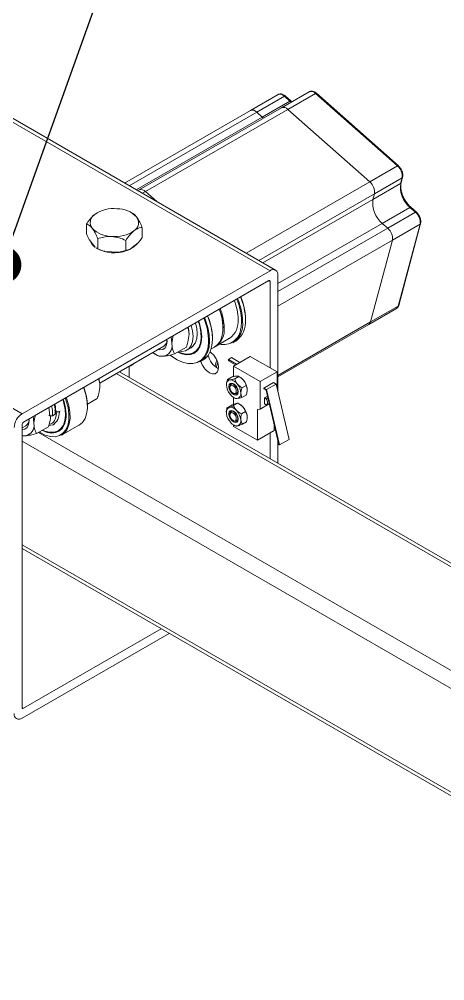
# Model space of a CAD drawing. Header units: millimetres. Extents: x 15 to 415, y 5 to 292.
# Drawn here: x 178.14 to 189.54, y 168.46 to 194.25 of the extents above; entities that cross this region are included whole.
import ezdxf

# ---------------------------------------------------------------- set-up
doc = ezdxf.new("R2010")
doc.units = ezdxf.units.MM
doc.dimstyles.new('SLDDIMSTYLE0', dxfattribs={"dimtxt": 0.18, "dimasz": 1.016, "dimexe": 0, "dimexo": 0.0625, "dimgap": 0, "dimtad": 0, "dimtih": 1, "dimtoh": 1, "dimdec": 0, "dimrnd": 1e-09, "dimzin": 0, "dimdsep": 46, "dimtxsty": 'Standard', "dimblk1": 'DOT', "dimblk2": 'DOT', "dimsah": 1, "dimcen": 0.09, "dimadec": 0, "dimazin": 0, "dimtfac": 1.016, "dimtdec": 0, "dimtofl": 0, "dimtmove": 0, "dimatfit": 3, "dimldrblk": 'DOT', "dimfxl": 1, "dimfrac": 2, "dimtolj": 1, "dimtzin": 0, "dimarcsym": 0})

# ---------------------------------------------------------------- blocks, each defined once
blk = doc.blocks.new('_DOT')
at = {"color": 0, "linetype": 'ByBlock', "lineweight": -2}
blk.add_line((-0.5, 0), (-1, 0), dxfattribs=at)
at = {"color": 0, "linetype": 'ByBlock', "const_width": 0.5}
blk.add_lwpolyline([(-0.25, 0, 1), (0.25, 0, 1)], format="xyb", close=True, dxfattribs=at)

msp = doc.modelspace()

# ---------------------------------------------------------------- linework, layer by layer
at = {"color": 7, "linetype": 'Continuous', "lineweight": 15}
for p, q in [((185.008, 187.522), (176.656, 192.343)), ((185.075, 192.233), (184.332, 191.804)), ((185.246, 192.187), (184.503, 191.758)), ((185.911, 192.307), (185.168, 191.879)), ((185.392, 192.057), (185.246, 192.187)), ((185.417, 192.06), (185.27, 192.19)), ((186.081, 192.262), (185.339, 191.833)), ((188.274, 190.318), (186.081, 192.262)), ((188.298, 190.321), (186.105, 192.265)), ((185.168, 191.879), (181.35, 189.675)), ((185.392, 192.057), (184.65, 191.628)), ((185.416, 192.06), (185.417, 192.06)), ((185.445, 192.039), (185.417, 192.06)), ((184.332, 191.804), (180.961, 189.858)), ((185.339, 191.833), (181.521, 189.629)), ((184.503, 191.758), (184.65, 191.628)), ((184.65, 191.628), (184.685, 191.6)), ((185.339, 191.833), (187.531, 189.889)), ((188.274, 190.318), (187.531, 189.889)), ((188.359, 189.849), (187.617, 189.42)), ((188.399, 189.995), (187.656, 189.567)), ((188.359, 189.849), (188.399, 189.995)), ((188.374, 189.866), (188.413, 190.013)), ((181.35, 189.675), (181.314, 189.654)), ((181.521, 189.629), (181.823, 189.36)), ((187.656, 189.567), (187.617, 189.42)), ((180.22, 189.049), (180.162, 189.018)), ((180.227, 189.062), (180.221, 189.059)), ((181.181, 189.042), (181.146, 189.062)), ((188.609, 189.204), (187.867, 188.776)), ((188.756, 189.074), (188.014, 188.645)), ((188.756, 189.074), (188.609, 189.204)), ((188.78, 189.077), (188.634, 189.208)), ((187.867, 188.776), (188.014, 188.645)), ((179.94, 188.492), (179.94, 188.761)), ((181.433, 188.4), (181.433, 188.668)), ((188.881, 188.752), (188.139, 188.323)), ((188.294, 186.559), (188.881, 188.752)), ((188.308, 186.577), (188.895, 188.769)), ((180.016, 188.333), (180.092, 188.234)), ((180.244, 188.096), (180.244, 188.365)), ((180.99, 188.05), (180.99, 188.318)), ((188.139, 188.323), (187.551, 186.131)), ((180.092, 188.234), (180.168, 188.135)), ((180.192, 188.119), (180.208, 188.11)), ((180.244, 188.096), (180.194, 188.122)), ((180.43, 188.024), (180.617, 188.013)), ((180.617, 188.013), (180.803, 188.001)), ((180.99, 188.05), (180.803, 188.001)), ((181.101, 188.077), (181.211, 188.164)), ((181.211, 188.164), (181.322, 188.252)), ((184.858, 187.507), (178.212, 183.67)), ((184.823, 187.241), (178.247, 183.445)), ((185.071, 184.258), (185.071, 187.384)), ((184.858, 184.902), (184.858, 187.221)), ((187.506, 186.066), (188.248, 186.494)), ((188.294, 186.559), (187.551, 186.131)), ((185.071, 184.66), (187.506, 186.066)), ((183.4, 185.476), (183.775, 185.693)), ((180.294, 184.491), (182.014, 185.484)), ((182.616, 185.457), (182.299, 185.274)), ((182.628, 185.377), (182.741, 185.442)), ((183.28, 185.407), (183.372, 185.46)), ((183.864, 185.571), (183.942, 185.616)), ((181.768, 185.274), (181.839, 185.233)), ((182.816, 185.312), (182.83, 185.32)), ((183.741, 185.126), (183.826, 185.175)), ((183.826, 185.175), (184.049, 185.047)), ((184.328, 185.208), (183.876, 184.947)), ((185.049, 184.792), (184.328, 185.208)), ((181.086, 184.642), (181.086, 184.949)), ((182.98, 185.061), (183.058, 185.105)), ((183.964, 184.998), (183.741, 185.126)), ((183.741, 185.126), (183.741, 185.086)), ((183.741, 185.086), (183.929, 184.978)), ((183.876, 184.947), (184.597, 184.531)), ((183.876, 184.677), (183.876, 184.947)), ((219.371, 162.541), (180.821, 184.795)), ((183.828, 184.653), (183.718, 184.59)), ((183.876, 184.677), (183.847, 184.661)), ((184.022, 184.67), (183.913, 184.607)), ((184.052, 184.653), (184.022, 184.67)), ((184.597, 184.531), (185.049, 184.792)), ((185.049, 184.349), (185.049, 184.792)), ((183.781, 184.395), (183.781, 184.372)), ((183.827, 184.472), (183.813, 184.463)), ((184.217, 184.428), (184.107, 184.365)), ((184.597, 184.531), (184.597, 183.796)), ((184.696, 184.359), (184.95, 184.506)), ((184.768, 184.317), (185.023, 184.464)), ((185.023, 184.464), (184.95, 184.506)), ((185.367, 182.979), (185.023, 184.464)), ((183.868, 184.222), (183.888, 184.211)), ((183.963, 184.203), (183.977, 184.212)), ((184.217, 184.169), (184.107, 184.106)), ((184.696, 184.359), (184.696, 184.335)), ((184.768, 184.317), (184.696, 184.359)), ((184.696, 184.335), (184.752, 184.302)), ((184.71, 184.098), (184.789, 184.143)), ((185.093, 182.837), (184.752, 184.302)), ((184.768, 184.317), (185.113, 182.832)), ((180.226, 184.077), (179.964, 183.926)), ((183.705, 183.832), (183.815, 183.895)), ((183.876, 183.902), (183.876, 184.11)), ((183.883, 184.106), (183.913, 184.089)), ((183.883, 183.887), (183.993, 183.95)), ((184.052, 183.918), (184.036, 183.927)), ((184.597, 183.796), (184.838, 183.935)), ((184.71, 183.934), (184.71, 184.098)), ((184.757, 184.071), (184.71, 184.098)), ((184.71, 183.934), (184.757, 183.907)), ((184.757, 184.071), (184.8, 184.096)), ((184.77, 183.912), (184.834, 183.949)), ((178.958, 183.618), (178.929, 183.635)), ((179.099, 183.659), (179.028, 183.618)), ((179.088, 183.764), (179.093, 183.761)), ((179.104, 183.754), (179.148, 183.729)), ((179.112, 183.655), (179.109, 183.7)), ((179.219, 183.729), (179.23, 183.735)), ((183.781, 183.66), (183.781, 183.638)), ((183.827, 183.737), (183.813, 183.728)), ((184.091, 183.668), (184.2, 183.731)), ((184.519, 183.783), (184.597, 183.796)), ((184.519, 183.783), (184.519, 182.959)), ((178.212, 183.384), (178.212, 175.79)), ((179.043, 183.376), (178.927, 183.351)), ((179.042, 183.376), (179.077, 183.396)), ((179.271, 183.092), (179.737, 183.362)), ((183.868, 183.487), (183.888, 183.476)), ((183.876, 183.33), (183.876, 183.375)), ((183.883, 183.371), (183.898, 183.362)), ((183.963, 183.469), (183.977, 183.477)), ((184.12, 183.394), (184.23, 183.457)), ((178.212, 183.289), (178.316, 183.35)), ((178.918, 183.322), (178.601, 183.139)), ((179.182, 183.214), (179.196, 183.222)), ((184.519, 182.959), (183.876, 183.33)), ((184.519, 182.959), (184.972, 183.22)), ((184.858, 182.464), (184.858, 183.155)), ((184.972, 183.22), (184.972, 183.358)), ((185.071, 182.342), (185.071, 182.932)), ((185.113, 182.832), (185.367, 182.979)), ((185.113, 182.832), (185.093, 182.837)), ((178.212, 180.057), (211.267, 160.974)), ((178.212, 175.504), (182.155, 177.78)), ((178.247, 175.77), (181.942, 177.903))]:
    msp.add_line(p, q, dxfattribs=at)
at = {"color": 8, "linetype": 'Continuous', "lineweight": 15}
for p, q in [((184.858, 187.507), (176.656, 192.242)), ((185.427, 192.028), (185.392, 192.057)), ((184.503, 191.758), (181.086, 189.786)), ((184.65, 191.628), (181.272, 189.678)), ((187.531, 189.889), (184.219, 187.977)), ((181.521, 189.629), (181.439, 189.582)), ((187.656, 189.567), (184.561, 187.78)), ((187.617, 189.42), (184.668, 187.718)), ((187.867, 188.776), (185.071, 187.161)), ((188.014, 188.645), (185.071, 186.946)), ((188.139, 188.323), (185.071, 186.552)), ((172.006, 187.252), (178.212, 183.67)), ((184.858, 187.221), (184.823, 187.241)), ((183.626, 186.04), (183.628, 185.98)), ((187.551, 186.131), (185.071, 184.698)), ((183.381, 184.939), (183.429, 185.117)), ((183.455, 185.052), (183.417, 184.911)), ((219.283, 162.49), (180.733, 184.745)), ((178.958, 183.618), (178.934, 183.842)), ((178.654, 183.169), (216.879, 161.102)), ((219.654, 159.01), (178.212, 182.934)), ((178.212, 180.158), (211.459, 160.965)), ((178.212, 175.79), (178.247, 175.77))]:
    msp.add_line(p, q, dxfattribs=at)
at = {"color": 8, "linetype": 'Continuous', "lineweight": 15, "flags": 128}
for points in [[(185.246, 192.187), (185.252, 192.19), (185.258, 192.192), (185.264, 192.193), (185.268, 192.191), (185.27, 192.19)], [(186.081, 192.262), (186.088, 192.265), (186.094, 192.267), (186.099, 192.267), (186.104, 192.266), (186.105, 192.265)], [(185.392, 192.057), (185.399, 192.06), (185.405, 192.062), (185.411, 192.062), (185.415, 192.061), (185.416, 192.06)], [(188.274, 190.318), (188.281, 190.321), (188.287, 190.323), (188.292, 190.323), (188.296, 190.322), (188.298, 190.321)], [(188.609, 189.204), (188.616, 189.208), (188.622, 189.209), (188.628, 189.21), (188.632, 189.209), (188.633, 189.208)], [(188.756, 189.074), (188.763, 189.077), (188.769, 189.079), (188.774, 189.08), (188.779, 189.078), (188.78, 189.077)], [(184.078, 185.959), (184.082, 185.981), (184.095, 186.143)]]:
    msp.add_lwpolyline(points, dxfattribs=at)
at = {"color": 7, "linetype": 'Continuous', "lineweight": 15, "flags": 128}
for points in [[(180.162, 188.142), (180.092, 188.212), (180.049, 188.289)], [(181.293, 188.229), (181.286, 188.219), (181.211, 188.143)], [(183.372, 185.46), (183.445, 185.515), (183.518, 185.61), (183.569, 185.731), (183.596, 185.874), (183.597, 186.034), (183.574, 186.206), (183.527, 186.385), (183.495, 186.475)], [(183.105, 186.25), (183.133, 186.178), (183.193, 185.985), (183.229, 185.796), (183.239, 185.617), (183.224, 185.454), (183.184, 185.31), (183.12, 185.19), (183.034, 185.098), (182.98, 185.061)], [(183.058, 185.105), (183.112, 185.143), (183.198, 185.235), (183.262, 185.355), (183.302, 185.498), (183.317, 185.662), (183.306, 185.841), (183.271, 186.029), (183.211, 186.223), (183.183, 186.295)], [(182.946, 186.158), (182.98, 186.053), (183.016, 185.887), (183.027, 185.731), (183.013, 185.589), (182.975, 185.467), (182.914, 185.369), (182.833, 185.299), (182.733, 185.259), (182.62, 185.25), (182.496, 185.274), (182.381, 185.321)], [(182.936, 186.152), (182.976, 186.024), (183.006, 185.858), (183.012, 185.703), (182.991, 185.565), (182.946, 185.448), (182.877, 185.358), (182.788, 185.298), (182.681, 185.27), (182.562, 185.275), (182.434, 185.313), (182.397, 185.33)], [(182.421, 185.344), (182.494, 185.34), (182.595, 185.361), (182.679, 185.415), (182.742, 185.5), (182.781, 185.611), (182.794, 185.744), (182.78, 185.893), (182.743, 186.041)], [(182.741, 185.442), (182.792, 185.48), (182.855, 185.565), (182.894, 185.677), (182.907, 185.81), (182.893, 185.958), (182.857, 186.106)], [(182.094, 185.666), (182.097, 185.614), (182.084, 185.515), (182.045, 185.439), (181.984, 185.393), (181.905, 185.38), (181.85, 185.389)], [(182.18, 185.241), (182.217, 185.212), (182.365, 185.117), (182.511, 185.052), (182.653, 185.017), (182.786, 185.015), (182.906, 185.045), (183.009, 185.106), (183.094, 185.197), (183.157, 185.315), (183.196, 185.456), (183.21, 185.592)], [(183.252, 185.331), (183.273, 185.315), (183.35, 185.24), (183.414, 185.145), (183.459, 185.041), (183.479, 184.938), (183.472, 184.848), (183.439, 184.781), (183.384, 184.744), (183.312, 184.74), (183.232, 184.771)], [(184.008, 184.258), (183.999, 184.208), (183.971, 184.177), (183.931, 184.169), (183.883, 184.186), (183.835, 184.224), (183.794, 184.279), (183.767, 184.342), (183.757, 184.403), (183.767, 184.453), (183.794, 184.484), (183.835, 184.492), (183.883, 184.475), (183.931, 184.437), (183.971, 184.382), (183.999, 184.319), (184.008, 184.258)], [(183.781, 184.395), (183.79, 184.437), (183.813, 184.463), (183.847, 184.47), (183.888, 184.456), (183.928, 184.423), (183.963, 184.377), (183.986, 184.324), (183.994, 184.272), (183.986, 184.23), (183.963, 184.203), (183.928, 184.197), (183.888, 184.211), (183.888, 184.211)], [(183.781, 184.372), (183.788, 184.407), (183.807, 184.429), (183.835, 184.434), (183.868, 184.423), (183.902, 184.396), (183.93, 184.358), (183.949, 184.314), (183.955, 184.272), (183.949, 184.237), (183.93, 184.216), (183.902, 184.21), (183.868, 184.222), (183.835, 184.249), (183.807, 184.287), (183.788, 184.33), (183.781, 184.372)], [(183.893, 184.469), (183.861, 184.478), (183.827, 184.472)], [(179.737, 183.362), (179.743, 183.365), (179.831, 183.438), (179.899, 183.54), (179.943, 183.667), (179.964, 183.814), (179.959, 183.978), (179.93, 184.152), (179.877, 184.332), (179.86, 184.376)], [(178.669, 183.178), (178.693, 183.163), (178.833, 183.094), (178.97, 183.057), (179.097, 183.053), (179.211, 183.083), (179.308, 183.146), (179.384, 183.239), (179.437, 183.358), (179.466, 183.501), (179.468, 183.663), (179.445, 183.837), (179.396, 184.017), (179.369, 184.093)], [(179.312, 184.06), (179.337, 183.985), (179.377, 183.818), (179.392, 183.66), (179.383, 183.515), (179.349, 183.389), (179.292, 183.287), (179.214, 183.211), (179.118, 183.165), (179.006, 183.151), (178.884, 183.169), (178.756, 183.218), (178.747, 183.223)], [(179.301, 184.054), (179.334, 183.95), (179.369, 183.783), (179.378, 183.626), (179.361, 183.485), (179.319, 183.365), (179.254, 183.271), (179.167, 183.206), (179.063, 183.174), (178.945, 183.174), (178.818, 183.207), (178.762, 183.232)], [(179.394, 184.107), (179.41, 184.062), (179.463, 183.883), (179.493, 183.708), (179.497, 183.545), (179.477, 183.397), (179.432, 183.271), (179.364, 183.169), (179.276, 183.095), (179.271, 183.092)], [(184.757, 183.907), (184.773, 183.914), (184.785, 183.927), (184.792, 183.945), (184.795, 183.967), (184.792, 183.992), (184.785, 184.019), (184.773, 184.046), (184.757, 184.071)], [(183.931, 183.702), (183.971, 183.647), (183.998, 183.584), (184.008, 183.523), (183.999, 183.473), (183.971, 183.442), (183.931, 183.434), (183.883, 183.451), (183.835, 183.489), (183.794, 183.544), (183.767, 183.607), (183.757, 183.668), (183.767, 183.718), (183.794, 183.749), (183.834, 183.757), (183.882, 183.741), (183.931, 183.702)], [(183.781, 183.66), (183.79, 183.702), (183.813, 183.728), (183.847, 183.735), (183.888, 183.721), (183.928, 183.688), (183.963, 183.642), (183.986, 183.589), (183.994, 183.537), (183.986, 183.495), (183.963, 183.469), (183.928, 183.462), (183.888, 183.476), (183.888, 183.476)], [(183.781, 183.638), (183.788, 183.672), (183.807, 183.694), (183.835, 183.699), (183.868, 183.688), (183.902, 183.661), (183.93, 183.623), (183.949, 183.579), (183.955, 183.537), (183.949, 183.503), (183.93, 183.481), (183.902, 183.475), (183.868, 183.487), (183.835, 183.514), (183.807, 183.552), (183.788, 183.595), (183.781, 183.638)], [(183.893, 183.734), (183.861, 183.743), (183.827, 183.737)], [(178.396, 183.531), (178.399, 183.48), (178.386, 183.38), (178.347, 183.304), (178.285, 183.258), (178.212, 183.245)], [(178.212, 183.083), (178.246, 183.078), (178.3, 183.077)]]:
    msp.add_lwpolyline(points, dxfattribs=at)
at = {"color": 8, "linetype": 'Continuous', "lineweight": 15}
for centre, radius, start, end in [((185.128, 192.091), 0.151, 39.2901, 110.713), ((185.964, 192.166), 0.151, 39.2908, 110.712), ((188.346, 189.874), 0.0285, 297.6382, 343.928), ((188.386, 190.021), 0.0285, 297.6646, 343.9601), ((188.868, 188.777), 0.0285, 297.6404, 344.002), ((182.44, 186.102), 1.656, 1.4209, 22.8877), ((182.187, 185.951), 1.413, 1.1617, 21.8459), ((188.194, 186.58), 0.102, 301.8566, 347.9348), ((188.281, 186.584), 0.0284, 297.6208, 343.9724), ((181.622, 185.608), 1.588, 359.4006, 23.2695)]:
    msp.add_arc(centre, radius, start, end, dxfattribs=at)
at = {"color": 7, "linetype": 'Continuous', "lineweight": 15}
for centre, radius, start, end in [((185.222, 191.737), 0.151, 39.2908, 110.712), ((184.386, 191.662), 0.151, 39.2901, 110.713), ((188.042, 190.042), 0.36, 352.4969, 49.9144), ((187.3, 189.614), 0.36, 352.4969, 49.9144), ((189.073, 189.755), 0.719, 172.4971, 229.9143), ((181.403, 189.533), 0.151, 39.2908, 110.712), ((188.33, 189.326), 0.719, 172.4971, 229.9143), ((180.668, 188.274), 0.9, 84.4018, 124.2399), ((180.759, 188.444), 0.726, 44.0292, 90.2453), ((188.525, 188.799), 0.36, 352.4969, 49.9144), ((180.294, 188.8), 0.255, 121.3372, 217.5364), ((181.079, 188.793), 0.255, 301.3372, 37.5364), ((180.614, 189.149), 0.726, 224.0292, 270.2453), ((180.705, 189.32), 0.9, 264.4018, 304.2399), ((187.782, 188.37), 0.36, 352.4969, 49.9144), ((180.607, 188.817), 0.812, 240.5632, 257.4366), ((180.679, 188.971), 0.984, 253.0103, 302.7092), ((180.714, 188.972), 0.975, 275.2605, 293.3814), ((184.941, 187.405), 0.131, 350.7874, 129.2026), ((184.837, 187.224), 0.0218, 350.7805, 129.2132), ((182.439, 186.101), 1.684, 1.4274, 23.0295), ((182.517, 186.146), 1.684, 1.4274, 23.0295), ((182.546, 186.163), 1.656, 1.4209, 22.8877), ((182.222, 185.959), 1.378, 0.5459, 22.0961), ((182.157, 185.941), 1.473, 3.8539, 21.9304), ((182.566, 186.168), 1.437, 1.1415, 22.0616), ((181.744, 185.672), 1.572, 0.2232, 23.4383), ((183.455, 186.14), 0.55, 305.5011, 5.8111), ((181.912, 185.796), 0.776, 0.6166, 14.7817), ((183.096, 185.917), 0.536, 304.6094, 6.7028), ((183.599, 186.005), 0.482, 258.1133, 354.4895), ((183.512, 186.075), 0.615, 304.9416, 6.3706), ((183.573, 186.127), 0.631, 305.792, 5.5201), ((187.452, 186.152), 0.102, 301.8566, 347.9348), ((181.452, 185.531), 0.776, 0.6166, 14.7817), ((181.946, 185.493), 0.286, 280.547, 9.2517), ((181.908, 185.64), 0.188, 304.2869, 0.8904), ((182.593, 185.676), 0.428, 303.7421, 355.0424), ((181.988, 185.65), 0.438, 230.8915, 271.2845), ((183.715, 185.338), 0.519, 190.3403, 242.7114), ((180.963, 185.272), 0.356, 290.3385, 316.095), ((183.531, 185.232), 0.549, 196.4903, 237.0236), ((183.867, 184.346), 0.358, 37.9792, 58.8871), ((179.522, 184.416), 0.776, 0.6166, 14.7817), ((183.807, 184.462), 0.121, 100.5466, 189.252), ((184.11, 184.462), 0.422, 182.6393, 219.7721), ((183.77, 184.33), 0.251, 33.4349, 86.5705), ((183.655, 184.199), 0.422, 2.6393, 39.772), ((183.825, 184.297), 0.422, 2.6393, 39.772), ((178.568, 183.857), 1.397, 0.6967, 21.9451), ((183.995, 184.33), 0.251, 213.4349, 266.5704), ((183.939, 184.269), 0.0685, 303.5172, 0.8826), ((183.958, 184.199), 0.121, 280.547, 9.2517), ((183.881, 183.63), 0.335, 42.9247, 59.3005), ((178.46, 183.281), 0.461, 122.6052, 177.3946), ((178.891, 183.621), 0.502, 307.3402, 3.1627), ((183.826, 183.715), 0.141, 116.0085, 195.4484), ((184.13, 183.737), 0.444, 187.7528, 223.6139), ((183.791, 183.637), 0.207, 36.6325, 97.3945), ((183.635, 183.454), 0.444, 7.7527, 43.6139), ((183.805, 183.552), 0.444, 7.7527, 43.6139), ((178.288, 183.38), 0.0768, 122.6048, 177.3977), ((178.248, 183.358), 0.286, 280.547, 9.2517), ((178.21, 183.505), 0.188, 304.2828, 0.8476), ((177.754, 183.396), 0.776, 0.6166, 14.7817), ((183.974, 183.554), 0.207, 216.6323, 277.3944), ((183.941, 183.533), 0.0665, 302.5721, 1.8394), ((183.939, 183.476), 0.141, 296.0084, 15.4485), ((178.129, 175.606), 0.131, 170.7861, 309.2038), ((178.233, 175.787), 0.0218, 170.7792, 309.2028)]:
    msp.add_arc(centre, radius, start, end, dxfattribs=at)
for points, knots in [([(185.27, 192.19), (185.258, 192.2), (185.225, 192.227), (185.168, 192.249), (185.11, 192.252), (185.085, 192.235), (185.076, 192.23)], [0, 0, 0, 0, 0.186346, 0.547908, 0.845929, 1, 1, 1, 1]), ([(186.105, 192.265), (186.094, 192.274), (186.06, 192.302), (186.004, 192.324), (185.946, 192.326), (185.921, 192.31), (185.912, 192.305)], [0, 0, 0, 0, 0.186347, 0.547907, 0.84593, 1, 1, 1, 1]), ([(188.413, 190.013), (188.416, 190.026), (188.423, 190.063), (188.415, 190.132), (188.384, 190.214), (188.341, 190.279), (188.309, 190.31), (188.298, 190.321)], [0, 0, 0, 0, 0.135418, 0.373529, 0.617163, 0.861321, 1, 1, 1, 1]), ([(188.463, 189.426), (188.458, 189.434), (188.431, 189.478), (188.397, 189.565), (188.367, 189.678), (188.358, 189.783), (188.369, 189.839), (188.374, 189.866)], [0, 0, 0, 0, 0.054416, 0.294057, 0.53282, 0.769896, 1, 1, 1, 1]), ([(188.634, 189.208), (188.619, 189.221), (188.577, 189.261), (188.516, 189.334), (188.479, 189.398), (188.463, 189.426)], [0, 0, 0, 0, 0.225902, 0.661722, 1, 1, 1, 1]), ([(181.281, 188.949), (181.254, 188.98), (181.219, 189.022), (181.187, 189.036), (181.179, 189.039)], [0, 0, 0, 0, 0.765446, 1, 1, 1, 1]), ([(188.895, 188.769), (188.898, 188.783), (188.905, 188.819), (188.897, 188.888), (188.866, 188.97), (188.824, 189.035), (188.792, 189.066), (188.78, 189.077)], [0, 0, 0, 0, 0.135418, 0.373529, 0.617162, 0.861321, 1, 1, 1, 1]), ([(180.162, 189.018), (180.158, 189.015), (180.1, 188.968), (180.023, 188.881), (179.957, 188.785), (179.94, 188.761)], [0, 0, 0, 0, 0.047251, 0.759406, 1, 1, 1, 1]), ([(181.433, 188.668), (181.412, 188.715), (181.37, 188.809), (181.317, 188.899), (181.287, 188.94), (181.281, 188.949)], [0, 0, 0, 0, 0.432383, 0.879551, 1, 1, 1, 1]), ([(179.94, 188.761), (179.961, 188.753), (180.003, 188.737), (180.056, 188.691), (180.086, 188.653), (180.092, 188.645)], [0, 0, 0, 0, 0.432383, 0.879551, 1, 1, 1, 1]), ([(180.092, 188.645), (180.119, 188.605), (180.172, 188.527), (180.22, 188.418), (180.244, 188.365)], [0, 0, 0, 0, 0.503997, 1, 1, 1, 1]), ([(180.99, 188.318), (181.007, 188.343), (181.073, 188.438), (181.149, 188.526), (181.208, 188.573), (181.211, 188.575)], [0, 0, 0, 0, 0.240595, 0.952764, 1, 1, 1, 1]), ([(181.211, 188.575), (181.26, 188.606), (181.337, 188.656), (181.407, 188.665), (181.433, 188.668)], [0, 0, 0, 0, 0.628919, 1, 1, 1, 1]), ([(180.016, 188.333), (180.015, 188.335), (179.989, 188.384), (179.964, 188.439), (179.94, 188.492)], [0, 0, 0, 0, 0.038992, 1, 1, 1, 1]), ([(180.244, 188.365), (180.295, 188.381), (180.399, 188.413), (180.528, 188.428), (180.601, 188.424), (180.617, 188.424)], [0, 0, 0, 0, 0.432381, 0.879554, 1, 1, 1, 1]), ([(180.617, 188.424), (180.683, 188.415), (180.813, 188.397), (180.931, 188.345), (180.99, 188.318)], [0, 0, 0, 0, 0.504004, 1, 1, 1, 1]), ([(181.433, 188.4), (181.407, 188.362), (181.371, 188.31), (181.333, 188.265), (181.322, 188.252)], [0, 0, 0, 0, 0.717746, 1, 1, 1, 1]), ([(180.43, 188.024), (180.428, 188.025), (180.364, 188.044), (180.302, 188.07), (180.244, 188.096)], [0, 0, 0, 0, 0.038987, 1, 1, 1, 1]), ([(181.101, 188.077), (181.08, 188.07), (181.043, 188.056), (181.007, 188.052), (180.99, 188.05)], [0, 0, 0, 0, 0.53503, 1, 1, 1, 1]), ([(188.247, 186.497), (188.254, 186.5), (188.278, 186.512), (188.297, 186.543), (188.306, 186.569), (188.308, 186.577)], [0, 0, 0, 0, 0.235252, 0.780755, 1, 1, 1, 1]), ([(182.649, 185.987), (182.667, 185.936), (182.687, 185.88), (182.688, 185.811), (182.688, 185.804)], [0, 0, 0, 0, 0.909544, 1, 1, 1, 1]), ([(182.228, 185.539), (182.228, 185.545), (182.228, 185.615), (182.248, 185.694), (182.266, 185.765)], [0, 0, 0, 0, 0.090456, 1, 1, 1, 1]), ([(182.688, 185.804), (182.681, 185.734), (182.671, 185.621), (182.631, 185.501), (182.616, 185.457)], [0, 0, 0, 0, 0.627355, 1, 1, 1, 1]), ([(182.299, 185.274), (182.284, 185.301), (182.244, 185.375), (182.234, 185.476), (182.228, 185.539)], [0, 0, 0, 0, 0.372645, 1, 1, 1, 1]), ([(181.839, 185.232), (181.854, 185.226), (181.885, 185.212), (181.945, 185.208), (181.989, 185.211), (181.998, 185.212)], [0, 0, 0, 0, 0.432382, 0.879551, 1, 1, 1, 1]), ([(181.998, 185.212), (182.043, 185.218), (182.131, 185.23), (182.243, 185.259), (182.299, 185.274)], [0, 0, 0, 0, 0.504, 1, 1, 1, 1]), ([(183.828, 184.653), (183.869, 184.663), (183.916, 184.675), (183.951, 184.679), (183.955, 184.679)], [0, 0, 0, 0, 0.879027, 1, 1, 1, 1]), ([(183.955, 184.679), (183.97, 184.68), (184.001, 184.681), (184.015, 184.674), (184.022, 184.67)], [0, 0, 0, 0, 0.503984, 1, 1, 1, 1]), ([(184.022, 184.67), (184.064, 184.644), (184.111, 184.613), (184.145, 184.572), (184.15, 184.567)], [0, 0, 0, 0, 0.879027, 1, 1, 1, 1]), ([(180.298, 184.425), (180.291, 184.354), (180.281, 184.241), (180.241, 184.122), (180.226, 184.077)], [0, 0, 0, 0, 0.627355, 1, 1, 1, 1]), ([(180.259, 184.607), (180.277, 184.556), (180.297, 184.5), (180.297, 184.431), (180.298, 184.425)], [0, 0, 0, 0, 0.909544, 1, 1, 1, 1]), ([(183.718, 184.59), (183.714, 184.578), (183.698, 184.53), (183.688, 184.479), (183.688, 184.445), (183.688, 184.443)], [0, 0, 0, 0, 0.24037, 0.952661, 1, 1, 1, 1]), ([(183.785, 184.581), (183.77, 184.581), (183.739, 184.579), (183.725, 184.586), (183.718, 184.59)], [0, 0, 0, 0, 0.503984, 1, 1, 1, 1]), ([(183.913, 184.607), (183.871, 184.597), (183.824, 184.585), (183.79, 184.581), (183.785, 184.581)], [0, 0, 0, 0, 0.879028, 1, 1, 1, 1]), ([(183.98, 184.469), (183.964, 184.491), (183.934, 184.535), (183.92, 184.583), (183.913, 184.607)], [0, 0, 0, 0, 0.503983, 1, 1, 1, 1]), ([(184.107, 184.365), (184.066, 184.392), (184.019, 184.422), (183.984, 184.464), (183.98, 184.469)], [0, 0, 0, 0, 0.879026, 1, 1, 1, 1]), ([(184.15, 184.567), (184.165, 184.544), (184.195, 184.5), (184.21, 184.452), (184.217, 184.428)], [0, 0, 0, 0, 0.503985, 1, 1, 1, 1]), ([(184.217, 184.428), (184.221, 184.421), (184.237, 184.392), (184.246, 184.352), (184.247, 184.318), (184.247, 184.316)], [0, 0, 0, 0, 0.24037, 0.95266, 1, 1, 1, 1]), ([(184.077, 184.218), (184.077, 184.22), (184.077, 184.255), (184.087, 184.305), (184.103, 184.353), (184.107, 184.365)], [0, 0, 0, 0, 0.047339, 0.75963, 1, 1, 1, 1]), ([(184.107, 184.106), (184.101, 184.117), (184.084, 184.149), (184.08, 184.191), (184.077, 184.218)], [0, 0, 0, 0, 0.371101, 1, 1, 1, 1]), ([(184.247, 184.316), (184.244, 184.286), (184.24, 184.239), (184.223, 184.188), (184.217, 184.169)], [0, 0, 0, 0, 0.628901, 1, 1, 1, 1]), ([(179.109, 183.7), (179.112, 183.774), (179.116, 183.849), (179.088, 183.929), (179.087, 183.93)], [0, 0, 0, 0, 0.980262, 1, 1, 1, 1]), ([(183.883, 183.887), (183.844, 183.871), (183.8, 183.853), (183.768, 183.843), (183.764, 183.842)], [0, 0, 0, 0, 0.879024, 1, 1, 1, 1]), ([(183.815, 183.895), (183.854, 183.911), (183.898, 183.929), (183.93, 183.939), (183.934, 183.94)], [0, 0, 0, 0, 0.879028, 1, 1, 1, 1]), ([(183.957, 183.76), (183.937, 183.786), (183.905, 183.826), (183.889, 183.871), (183.883, 183.887)], [0, 0, 0, 0, 0.628896, 1, 1, 1, 1]), ([(183.913, 184.089), (183.927, 184.083), (183.943, 184.077), (183.976, 184.08), (183.98, 184.08)], [0, 0, 0, 0, 0.879026, 1, 1, 1, 1]), ([(183.934, 183.94), (183.948, 183.944), (183.975, 183.951), (183.987, 183.951), (183.993, 183.95)], [0, 0, 0, 0, 0.503985, 1, 1, 1, 1]), ([(183.98, 184.08), (183.999, 184.082), (184.036, 184.087), (184.084, 184.1), (184.107, 184.106)], [0, 0, 0, 0, 0.503983, 1, 1, 1, 1]), ([(183.993, 183.95), (184.011, 183.941), (184.061, 183.916), (184.101, 183.881), (184.127, 183.858)], [0, 0, 0, 0, 0.371102, 1, 1, 1, 1]), ([(178.53, 183.404), (178.53, 183.41), (178.53, 183.481), (178.55, 183.559), (178.568, 183.63)], [0, 0, 0, 0, 0.090457, 1, 1, 1, 1]), ([(179.028, 183.618), (179.023, 183.616), (179.013, 183.611), (178.993, 183.609), (178.973, 183.611), (178.963, 183.616), (178.958, 183.618)], [0, 0, 0, 0, 0.25005, 0.499863, 0.749828, 1, 1, 1, 1]), ([(179.113, 183.679), (179.113, 183.675), (179.111, 183.668), (179.103, 183.662), (179.099, 183.659)], [0, 0, 0, 0, 0.4845026, 1, 1, 1, 1]), ([(179.148, 183.729), (179.154, 183.726), (179.164, 183.721), (179.184, 183.719), (179.204, 183.721), (179.214, 183.726), (179.219, 183.729)], [0, 0, 0, 0, 0.249993, 0.499759, 0.749402, 1, 1, 1, 1]), ([(183.705, 183.832), (183.696, 183.785), (183.685, 183.731), (183.689, 183.683), (183.69, 183.677)], [0, 0, 0, 0, 0.8790233, 1, 1, 1, 1]), ([(183.764, 183.842), (183.75, 183.838), (183.723, 183.83), (183.711, 183.831), (183.705, 183.832)], [0, 0, 0, 0, 0.50398, 1, 1, 1, 1]), ([(184.091, 183.668), (184.079, 183.674), (184.032, 183.698), (183.986, 183.73), (183.959, 183.758), (183.957, 183.76)], [0, 0, 0, 0, 0.240374, 0.952661, 1, 1, 1, 1]), ([(184.075, 183.514), (184.074, 183.539), (184.073, 183.589), (184.085, 183.642), (184.091, 183.668)], [0, 0, 0, 0, 0.50398, 1, 1, 1, 1]), ([(184.127, 183.858), (184.128, 183.856), (184.155, 183.827), (184.181, 183.784), (184.196, 183.742), (184.2, 183.731)], [0, 0, 0, 0, 0.04734, 0.759626, 1, 1, 1, 1]), ([(184.2, 183.731), (184.218, 183.7), (184.238, 183.665), (184.244, 183.617), (184.245, 183.612)], [0, 0, 0, 0, 0.879029, 1, 1, 1, 1]), ([(178.601, 183.139), (178.586, 183.166), (178.546, 183.24), (178.536, 183.341), (178.53, 183.404)], [0, 0, 0, 0, 0.372649, 1, 1, 1, 1]), ([(178.981, 183.611), (178.976, 183.56), (178.967, 183.466), (178.933, 183.367), (178.918, 183.322)], [0, 0, 0, 0, 0.551136, 1, 1, 1, 1]), ([(183.9, 183.362), (183.902, 183.36), (183.915, 183.351), (183.93, 183.344), (183.942, 183.339)], [0, 0, 0, 0, 0.178062, 1, 1, 1, 1]), ([(184.001, 183.349), (184.018, 183.355), (184.053, 183.367), (184.098, 183.385), (184.12, 183.394)], [0, 0, 0, 0, 0.503981, 1, 1, 1, 1]), ([(184.12, 183.394), (184.102, 183.425), (184.082, 183.461), (184.076, 183.508), (184.075, 183.514)], [0, 0, 0, 0, 0.8790278, 1, 1, 1, 1]), ([(184.245, 183.612), (184.246, 183.587), (184.248, 183.537), (184.236, 183.484), (184.23, 183.457)], [0, 0, 0, 0, 0.5039872, 1, 1, 1, 1]), ([(178.3, 183.077), (178.345, 183.083), (178.433, 183.095), (178.545, 183.124), (178.601, 183.139)], [0, 0, 0, 0, 0.504, 1, 1, 1, 1]), ([(183.942, 183.339), (183.954, 183.339), (183.967, 183.339), (183.997, 183.348), (184.001, 183.349)], [0, 0, 0, 0, 0.8790259, 1, 1, 1, 1]), ([(178.212, 183.079), (178.23, 183.076), (178.255, 183.073), (178.29, 183.076), (178.3, 183.077)], [0, 0, 0, 0, 0.735686, 1, 1, 1, 1])]:
    msp.add_open_spline(points, degree=3, knots=knots, dxfattribs=at)
at = {"color": 8, "linetype": 'Continuous', "lineweight": 15}
for points, knots in [([(179, 183.88), (179, 183.88), (179.033, 183.79), (179.031, 183.704), (179.028, 183.618)], [0, 0, 0, 0, 0.00027, 1, 1, 1, 1]), ([(179.099, 183.659), (179.101, 183.745), (179.104, 183.831), (179.071, 183.921), (179.071, 183.921)], [0, 0, 0, 0, 0.99973, 1, 1, 1, 1]), ([(178.939, 183.39), (178.954, 183.392), (179.026, 183.404), (179.113, 183.518), (179.136, 183.658), (179.148, 183.729)], [0, 0, 0, 0, 0.112722, 0.555125, 1, 1, 1, 1]), ([(179.219, 183.729), (179.208, 183.65), (179.186, 183.494), (179.09, 183.415), (179.043, 183.376)], [0, 0, 0, 0, 0.501393, 1, 1, 1, 1])]:
    msp.add_open_spline(points, degree=3, knots=knots, dxfattribs=at)

# ---------------------------------------------------------------- leaders
at = {"color": 7, "linetype": 'Continuous', "lineweight": 0}
msp.add_leader([(177.685, 187.663), (198.473, 245.732)], dimstyle='SLDDIMSTYLE0', dxfattribs=at)

doc.saveas('drawing.dxf')
